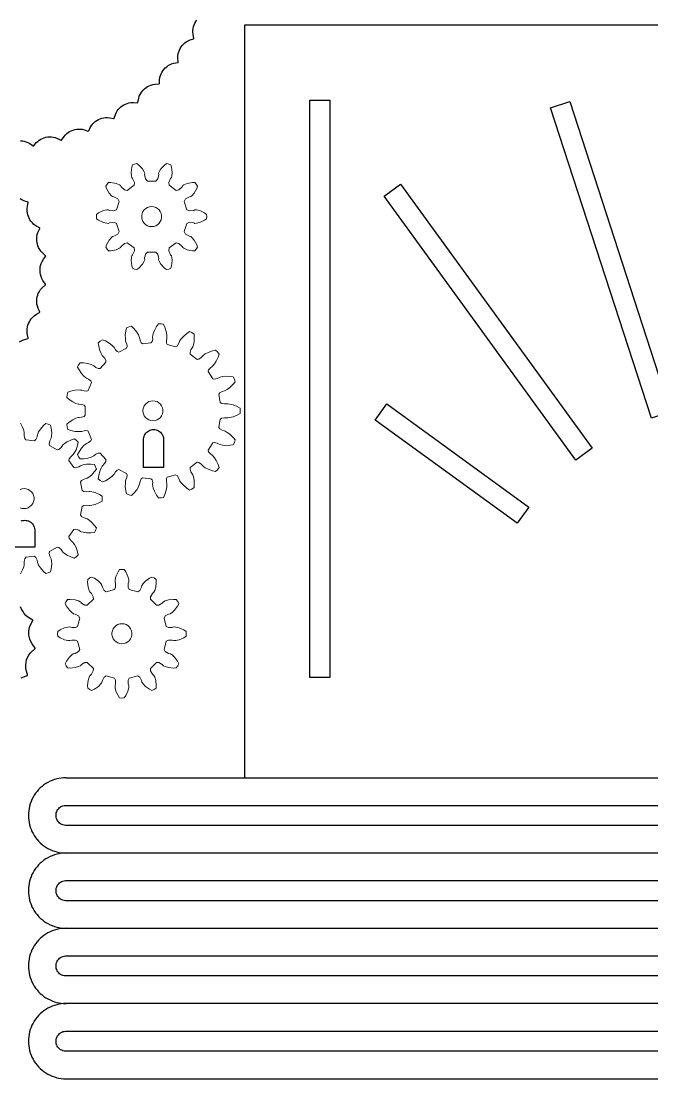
# Model space of a CAD drawing. Header units: centimetres. Extents: x 1 to 101, y 0 to 92.
# Drawn here: x 50.8 to 75.94, y 0.63 to 42.79 of the extents above; entities that cross this region are included whole.
import ezdxf

# ---------------------------------------------------------------- set-up
doc = ezdxf.new("R2010")
doc.units = ezdxf.units.CM
doc.layers.get('0').update_dxf_attribs({"lineweight": 25, "true_color": 0xffffff})
doc.layers.add('OpenJsCad', color=7, linetype='Continuous', lineweight=5, true_color=0xffffff)

# ---------------------------------------------------------------- blocks, each defined once
blk = doc.blocks.new('блок 1')
for p, q in [((0, 0), (-40, 0)), ((-40, 0), (-40, -30)), ((0, -30), (0, 0)), ((-37.4, -3), (-36.6, -3)), ((-37.4, -26), (-37.4, -3)), ((-36.6, -3), (-36.6, -26)), ((-27.79683, -3.2983), (-27.03598, -3.051)), ((-23.7796, -15.661972), (-27.79683, -3.2983)), ((-27.03598, -3.051), (-23.01875, -15.414764)), ((-20.399994, -3), (-19.600006, -3)), ((-20.399994, -15), (-20.399994, -3)), ((-19.600006, -3), (-19.600006, -15)), ((-16.98125, -15.414764), (-12.96402, -3.051)), ((-12.20317, -3.2983), (-16.2204, -15.661972)), ((-13.85797, -16.86569), (-3.8656, -3.1124)), ((-12.96402, -3.051), (-12.20317, -3.2983)), ((-3.8656, -3.1124), (-3.2184, -3.5826)), ((-3.2184, -3.5826), (-13.21077, -17.33592)), ((-34.4305, -6.81871), (-33.7832, -6.34848)), ((-33.7832, -6.34848), (-26.14203, -16.86569)), ((-26.78923, -17.33592), (-34.4305, -6.81871)), ((-11.33594, -19.21075), (-3.2458, -13.33292)), ((-3.2458, -13.33292), (-2.7755, -13.98012)), ((-2.7755, -13.98012), (-10.86571, -19.85796)), ((-34.7974, -15.743469), (-34.3272, -15.096252)), ((-34.3272, -15.096252), (-28.66406, -19.21075)), ((-19.600006, -15), (-20.399994, -15)), ((-23.01875, -15.414764), (-23.7796, -15.661972)), ((-16.2204, -15.661972), (-16.98125, -15.414764)), ((-29.13429, -19.85796), (-34.7974, -15.743469)), ((-26.14203, -16.86569), (-26.78923, -17.33592)), ((-13.21077, -17.33592), (-13.85797, -16.86569)), ((-28.66406, -19.21075), (-29.13429, -19.85796)), ((-10.86571, -19.85796), (-11.33594, -19.21075)), ((-9.662, -22.22038), (-3.0046, -20.05727)), ((-3.0046, -20.05727), (-2.7574, -20.81812)), ((-2.7574, -20.81812), (-9.4148, -22.98123)), ((-9.4148, -22.98123), (-9.662, -22.22038)), ((-20.79158, -25.7262), (-20.754959, -25.6918)), ((-20.754959, -25.6918), (-20.714325, -25.6623)), ((-20.714325, -25.6623), (-20.670303, -25.6381)), ((-20.670303, -25.6381), (-20.623596, -25.6196)), ((-20.623596, -25.6196), (-20.574951, -25.6071)), ((-20.574951, -25.6071), (-20.525116, -25.6008)), ((-20.525116, -25.6008), (-20.474869, -25.6008)), ((-20.474869, -25.6008), (-20.425034, -25.6071)), ((-20.425034, -25.6071), (-20.376389, -25.6196)), ((-20.376389, -25.6196), (-20.329681, -25.6381)), ((-20.329681, -25.6381), (-20.28566, -25.6623)), ((-20.28566, -25.6623), (-20.245026, -25.6918)), ((-20.245026, -25.6918), (-20.208405, -25.7262)), ((-9, -25.6), (-3, -25.6)), ((-9, -26.4), (-9, -25.6)), ((-3, -25.6), (-3, -26.4)), ((-36.6, -26), (-37.4, -26)), ((-20.899994, -26), (-20.896835, -25.9499)), ((-20.896835, -26.0501), (-20.899994, -26)), ((-20.896835, -25.9499), (-20.887421, -25.9005)), ((-20.887421, -26.0995), (-20.896835, -26.0501)), ((-20.887421, -25.9005), (-20.871902, -25.8527)), ((-20.871902, -26.1472), (-20.887421, -26.0995)), ((-20.871902, -25.8527), (-20.85051, -25.8073)), ((-20.85051, -25.8073), (-20.823593, -25.7649)), ((-20.823593, -25.7649), (-20.79158, -25.7262)), ((-20.208405, -25.7262), (-20.176392, -25.7649)), ((-20.176392, -25.7649), (-20.149475, -25.8073)), ((-20.149475, -25.8073), (-20.128082, -25.8527)), ((-20.128082, -25.8527), (-20.112564, -25.9005)), ((-20.112564, -26.0995), (-20.128082, -26.1472)), ((-20.112564, -25.9005), (-20.103149, -25.9499)), ((-20.103149, -26.0501), (-20.112564, -26.0995)), ((-20.103149, -25.9499), (-20.099991, -26)), ((-20.099991, -26), (-20.103149, -26.0501)), ((-20.85051, -26.1927), (-20.871902, -26.1472)), ((-20.823593, -26.2351), (-20.85051, -26.1927)), ((-20.79158, -26.2738), (-20.823593, -26.2351)), ((-20.754959, -26.3082), (-20.79158, -26.2738)), ((-20.714325, -26.3377), (-20.754959, -26.3082)), ((-20.670303, -26.3619), (-20.714325, -26.3377)), ((-20.623596, -26.3804), (-20.670303, -26.3619)), ((-20.574951, -26.3929), (-20.623596, -26.3804)), ((-20.525116, -26.3992), (-20.574951, -26.3929)), ((-20.474869, -26.3992), (-20.525116, -26.3992)), ((-20.425034, -26.3929), (-20.474869, -26.3992)), ((-20.376389, -26.3804), (-20.425034, -26.3929)), ((-20.329681, -26.3619), (-20.376389, -26.3804)), ((-20.28566, -26.3377), (-20.329681, -26.3619)), ((-20.245026, -26.3082), (-20.28566, -26.3377)), ((-20.208405, -26.2738), (-20.245026, -26.3082)), ((-20.176392, -26.2351), (-20.208405, -26.2738)), ((-20.149475, -26.1927), (-20.176392, -26.2351)), ((-20.128082, -26.1472), (-20.149475, -26.1927)), ((-3, -26.4), (-9, -26.4)), ((-40, -30), (0, -30))]:
    blk.add_line(p, q)

msp = doc.modelspace()

# ---------------------------------------------------------------- linework, layer by layer
for p, q in [((57.672, 42.57), (57.694, 42.64)), ((57.694, 42.64), (57.724, 42.708)), ((57.724, 42.708), (57.76, 42.774)), ((57.76, 42.774), (57.801, 42.835)), ((57.646, 42.348), (57.648, 42.432)), ((57.653, 42.274), (57.646, 42.348)), ((57.648, 42.432), (57.656, 42.5)), ((57.688, 42.104), (57.653, 42.274)), ((57.656, 42.5), (57.672, 42.57)), ((57.137, 41.695), (57.176, 41.759)), ((57.176, 41.759), (57.221, 41.819)), ((57.221, 41.819), (57.271, 41.873)), ((57.271, 41.873), (57.324, 41.921)), ((57.324, 41.921), (57.378, 41.961)), ((57.378, 41.961), (57.45, 42.004)), ((57.45, 42.004), (57.533, 42.041)), ((57.533, 42.041), (57.671, 42.083)), ((57.671, 42.083), (57.683, 42.092)), ((57.683, 42.092), (57.688, 42.104)), ((57.044, 41.337), (57.048, 41.412)), ((57.058, 41.159), (57.044, 41.337)), ((57.048, 41.412), (57.062, 41.496)), ((57.062, 41.496), (57.08, 41.562)), ((57.08, 41.562), (57.105, 41.629)), ((57.105, 41.629), (57.137, 41.695)), ((56.494, 40.87), (56.545, 40.925)), ((56.545, 40.925), (56.601, 40.973)), ((56.601, 40.973), (56.659, 41.015)), ((56.659, 41.015), (56.718, 41.05)), ((56.718, 41.05), (56.796, 41.085)), ((56.796, 41.085), (56.884, 41.112)), ((56.884, 41.112), (57.039, 41.139)), ((57.039, 41.139), (57.052, 41.147)), ((57.052, 41.147), (57.058, 41.159)), ((56.316, 40.453), (56.329, 40.542)), ((56.329, 40.542), (56.352, 40.623)), ((56.352, 40.623), (56.377, 40.686)), ((56.377, 40.686), (56.409, 40.749)), ((56.409, 40.749), (56.448, 40.811)), ((56.448, 40.811), (56.494, 40.87)), ((55.665, 40.044), (55.719, 40.096)), ((55.719, 40.096), (55.777, 40.142)), ((55.777, 40.142), (55.839, 40.183)), ((55.839, 40.183), (55.902, 40.216)), ((55.902, 40.216), (55.965, 40.241)), ((55.965, 40.241), (56.046, 40.265)), ((56.046, 40.265), (56.137, 40.279)), ((56.137, 40.279), (56.284, 40.285)), ((56.284, 40.285), (56.298, 40.29)), ((56.298, 40.29), (56.307, 40.3)), ((56.307, 40.3), (56.313, 40.339)), ((56.313, 40.339), (56.316, 40.453)), ((55.453, 39.55), (55.486, 39.722)), ((55.486, 39.722), (55.508, 39.793)), ((55.508, 39.793), (55.542, 39.87)), ((55.542, 39.87), (55.576, 39.929)), ((55.576, 39.929), (55.617, 39.988)), ((55.617, 39.988), (55.665, 40.044)), ((54.588, 39.139), (54.63, 39.211)), ((54.63, 39.211), (54.67, 39.265)), ((54.67, 39.265), (54.716, 39.319)), ((54.716, 39.319), (54.77, 39.369)), ((54.77, 39.369), (54.829, 39.414)), ((54.829, 39.414), (54.892, 39.454)), ((54.892, 39.454), (54.958, 39.487)), ((54.958, 39.487), (55.026, 39.513)), ((55.026, 39.513), (55.092, 39.532)), ((55.092, 39.532), (55.176, 39.547)), ((55.176, 39.547), (55.27, 39.551)), ((55.27, 39.551), (55.429, 39.537)), ((55.429, 39.537), (55.444, 39.541)), ((55.444, 39.541), (55.453, 39.55)), ((53.7, 38.743), (53.754, 38.789)), ((53.754, 38.789), (53.814, 38.831)), ((53.814, 38.831), (53.879, 38.868)), ((53.879, 38.868), (53.947, 38.898)), ((53.947, 38.898), (54.017, 38.922)), ((54.017, 38.922), (54.087, 38.938)), ((54.087, 38.938), (54.155, 38.947)), ((54.155, 38.947), (54.24, 38.95)), ((54.24, 38.95), (54.332, 38.941)), ((54.332, 38.941), (54.484, 38.907)), ((54.484, 38.907), (54.499, 38.909)), ((54.499, 38.909), (54.509, 38.918)), ((54.509, 38.918), (54.559, 39.073)), ((54.559, 39.073), (54.588, 39.139)), ((52.671, 38.35), (52.731, 38.388)), ((52.731, 38.388), (52.797, 38.422)), ((52.797, 38.422), (52.867, 38.449)), ((52.867, 38.449), (52.939, 38.469)), ((52.939, 38.469), (53.011, 38.482)), ((53.011, 38.482), (53.082, 38.489)), ((53.082, 38.489), (53.15, 38.488)), ((53.15, 38.488), (53.234, 38.479)), ((53.234, 38.479), (53.322, 38.457)), ((53.322, 38.457), (53.459, 38.406)), ((53.459, 38.406), (53.475, 38.406)), ((53.475, 38.406), (53.487, 38.412)), ((53.487, 38.412), (53.507, 38.446)), ((53.507, 38.446), (53.554, 38.551)), ((53.554, 38.551), (53.601, 38.628)), ((53.601, 38.628), (53.652, 38.694)), ((53.652, 38.694), (53.7, 38.743)), ((50.772, 38.019), (50.846, 38.014)), ((50.846, 38.014), (50.916, 38.002)), ((50.916, 38.002), (50.983, 37.984)), ((50.983, 37.984), (51.062, 37.954)), ((51.062, 37.954), (51.143, 37.911)), ((51.297, 37.823), (51.402, 37.948)), ((51.402, 37.948), (51.456, 37.998)), ((51.456, 37.998), (51.522, 38.048)), ((51.522, 38.048), (51.579, 38.083)), ((51.579, 38.083), (51.643, 38.114)), ((51.643, 38.114), (51.712, 38.14)), ((51.712, 38.14), (51.784, 38.159)), ((51.784, 38.159), (51.858, 38.172)), ((51.858, 38.172), (51.932, 38.177)), ((51.932, 38.177), (52.004, 38.175)), ((52.004, 38.175), (52.072, 38.167)), ((52.072, 38.167), (52.155, 38.148)), ((52.155, 38.148), (52.243, 38.116)), ((52.243, 38.116), (52.384, 38.042)), ((52.384, 38.042), (52.399, 38.04)), ((52.399, 38.04), (52.411, 38.046)), ((52.411, 38.046), (52.507, 38.193)), ((52.507, 38.193), (52.556, 38.25)), ((52.556, 38.25), (52.617, 38.308)), ((52.617, 38.308), (52.671, 38.35)), ((51.143, 37.911), (51.27, 37.822)), ((51.27, 37.822), (51.284, 37.819)), ((51.284, 37.819), (51.297, 37.823)), ((50.828, 35.668), (50.757, 35.711)), ((50.91, 35.631), (50.828, 35.668)), ((51.071, 35.581), (50.91, 35.631)), ((51.036, 35.31), (51.048, 35.415)), ((51.048, 35.415), (51.082, 35.558)), ((51.079, 35.571), (51.071, 35.581)), ((51.082, 35.558), (51.079, 35.571)), ((51.037, 35.228), (51.036, 35.31)), ((51.048, 35.14), (51.037, 35.228)), ((51.064, 35.072), (51.048, 35.14)), ((51.086, 35.004), (51.064, 35.072)), ((51.115, 34.938), (51.086, 35.004)), ((51.149, 34.875), (51.115, 34.938)), ((51.188, 34.817), (51.149, 34.875)), ((51.245, 34.748), (51.188, 34.817)), ((51.305, 34.691), (51.245, 34.748)), ((51.379, 34.635), (51.305, 34.691)), ((51.535, 34.546), (51.379, 34.635)), ((51.419, 34.11), (51.425, 34.199)), ((51.425, 34.199), (51.44, 34.281)), ((51.44, 34.281), (51.468, 34.368)), ((51.468, 34.368), (51.539, 34.52)), ((51.54, 34.534), (51.535, 34.546)), ((51.539, 34.52), (51.54, 34.534)), ((51.421, 34.04), (51.419, 34.11)), ((51.43, 33.969), (51.421, 34.04)), ((51.445, 33.899), (51.43, 33.969)), ((51.467, 33.831), (51.445, 33.899)), ((51.493, 33.767), (51.467, 33.831)), ((51.536, 33.688), (51.493, 33.767)), ((51.583, 33.621), (51.536, 33.688)), ((51.643, 33.553), (51.583, 33.621)), ((51.771, 33.441), (51.643, 33.553)), ((51.683, 33.3), (51.772, 33.415)), ((51.775, 33.429), (51.771, 33.441)), ((51.772, 33.415), (51.775, 33.429)), ((51.549, 32.838), (51.55, 32.91)), ((51.55, 32.91), (51.558, 32.981)), ((51.558, 32.981), (51.571, 33.049)), ((51.571, 33.049), (51.597, 33.134)), ((51.597, 33.134), (51.629, 33.209)), ((51.629, 33.209), (51.683, 33.3)), ((51.555, 32.767), (51.549, 32.838)), ((51.567, 32.697), (51.555, 32.767)), ((51.591, 32.611), (51.567, 32.697)), ((51.622, 32.534), (51.591, 32.611)), ((51.667, 32.453), (51.622, 32.534)), ((51.523, 32.017), (51.569, 32.088)), ((51.569, 32.088), (51.629, 32.16)), ((51.629, 32.16), (51.767, 32.282)), ((51.774, 32.307), (51.667, 32.453)), ((51.767, 32.282), (51.774, 32.294)), ((51.774, 32.294), (51.774, 32.307)), ((51.42, 31.66), (51.426, 31.731)), ((51.42, 31.591), (51.42, 31.66)), ((51.426, 31.731), (51.439, 31.801)), ((51.439, 31.801), (51.458, 31.87)), ((51.458, 31.87), (51.482, 31.936)), ((51.482, 31.936), (51.523, 32.017)), ((51.429, 31.504), (51.42, 31.591)), ((51.446, 31.425), (51.429, 31.504)), ((51.475, 31.342), (51.446, 31.425)), ((51.532, 31.225), (51.475, 31.342)), ((51.54, 31.197), (51.532, 31.225)), ((51.537, 31.185), (51.54, 31.197)), ((51.093, 30.742), (51.124, 30.807)), ((51.124, 30.807), (51.159, 30.869)), ((51.159, 30.869), (51.199, 30.926)), ((51.199, 30.926), (51.257, 30.993)), ((51.257, 30.993), (51.318, 31.048)), ((51.318, 31.048), (51.404, 31.108)), ((51.404, 31.108), (51.527, 31.174)), ((51.527, 31.174), (51.537, 31.185)), ((51.035, 30.435), (51.038, 30.518)), ((51.043, 30.342), (51.035, 30.435)), ((51.038, 30.518), (51.052, 30.607)), ((51.052, 30.607), (51.069, 30.675)), ((51.069, 30.675), (51.093, 30.742)), ((50.736, 30.003), (50.807, 30.048)), ((50.807, 30.048), (50.891, 30.089)), ((50.891, 30.089), (51.066, 30.144)), ((51.082, 30.165), (51.043, 30.342)), ((51.066, 30.144), (51.077, 30.152)), ((51.077, 30.152), (51.082, 30.165)), ((55.677, 25.001), (55.678, 26.14)), ((55.678, 26.14), (55.684, 26.19)), ((55.684, 26.19), (55.697, 26.239)), ((55.697, 26.239), (55.715, 26.285)), ((55.715, 26.285), (55.739, 26.329)), ((55.739, 26.329), (55.769, 26.37)), ((55.769, 26.37), (55.803, 26.407)), ((55.803, 26.407), (55.842, 26.439)), ((55.842, 26.439), (55.884, 26.465)), ((55.884, 26.465), (55.93, 26.487)), ((55.93, 26.487), (55.977, 26.502)), ((55.977, 26.502), (56.027, 26.512)), ((56.027, 26.512), (56.077, 26.515)), ((56.077, 26.515), (56.127, 26.512)), ((56.127, 26.512), (56.176, 26.502)), ((56.176, 26.502), (56.224, 26.487)), ((56.224, 26.487), (56.27, 26.465)), ((56.27, 26.465), (56.312, 26.439)), ((56.312, 26.439), (56.351, 26.407)), ((56.351, 26.407), (56.385, 26.37)), ((56.385, 26.37), (56.415, 26.329)), ((56.415, 26.329), (56.439, 26.285)), ((56.439, 26.285), (56.457, 26.239)), ((56.457, 26.239), (56.47, 26.19)), ((56.47, 26.19), (56.476, 26.14)), ((56.476, 26.14), (56.477, 25.001)), ((56.477, 25.001), (55.677, 25.001)), ((50.794, 22.868), (50.842, 22.884)), ((50.842, 22.884), (50.892, 22.893)), ((50.892, 22.893), (50.942, 22.896)), ((50.942, 22.896), (50.992, 22.893)), ((50.992, 22.893), (51.041, 22.884)), ((51.041, 22.884), (51.089, 22.868)), ((51.089, 22.868), (51.134, 22.847)), ((51.134, 22.847), (51.177, 22.82)), ((51.177, 22.82), (51.215, 22.788)), ((51.215, 22.788), (51.25, 22.751)), ((51.25, 22.751), (51.279, 22.711)), ((51.279, 22.711), (51.304, 22.667)), ((51.304, 22.667), (51.322, 22.62)), ((51.322, 22.62), (51.335, 22.571)), ((51.335, 22.571), (51.341, 22.521)), ((51.341, 22.521), (51.342, 21.83)), ((51.342, 21.83), (50.542, 21.83)), ((50.816, 19.349), (50.777, 19.45)), ((50.858, 19.268), (50.816, 19.349)), ((50.92, 19.18), (50.858, 19.268)), ((50.988, 19.105), (50.92, 19.18)), ((51.069, 19.036), (50.988, 19.105)), ((51.257, 18.92), (51.069, 19.036)), ((51.105, 18.457), (51.117, 18.562)), ((51.117, 18.562), (51.145, 18.671)), ((51.145, 18.671), (51.259, 18.903)), ((51.259, 18.903), (51.257, 18.92)), ((51.107, 18.348), (51.105, 18.457)), ((51.119, 18.258), (51.107, 18.348)), ((51.146, 18.155), (51.119, 18.258)), ((51.184, 18.062), (51.146, 18.155)), ((51.169, 17.615), (51.358, 17.789)), ((51.235, 17.971), (51.184, 18.062)), ((51.362, 17.805), (51.235, 17.971)), ((51.358, 17.789), (51.362, 17.805)), ((50.992, 17.222), (51.016, 17.329)), ((51.016, 17.329), (51.054, 17.431)), ((51.054, 17.431), (51.103, 17.523)), ((51.103, 17.523), (51.169, 17.615)), ((50.982, 17.116), (50.992, 17.222)), ((50.985, 17.017), (50.982, 17.116)), ((51.002, 16.916), (50.985, 17.017)), ((51.056, 16.749), (51.002, 16.916)), ((50.797, 16.613), (50.931, 16.674)), ((50.931, 16.674), (51.045, 16.713)), ((51.045, 16.713), (51.056, 16.726)), ((51.056, 16.726), (51.056, 16.749)), ((51.56, 12.228), (51.493, 12.161)), ((51.631, 12.29), (51.56, 12.228)), ((51.705, 12.348), (51.631, 12.29)), ((51.783, 12.401), (51.705, 12.348)), ((51.864, 12.449), (51.783, 12.401)), ((51.948, 12.492), (51.864, 12.449)), ((52.034, 12.529), (51.948, 12.492)), ((52.123, 12.561), (52.034, 12.529)), ((52.214, 12.587), (52.123, 12.561)), ((52.306, 12.608), (52.214, 12.587)), ((52.399, 12.623), (52.306, 12.608)), ((52.492, 12.631), (52.399, 12.623)), ((52.587, 12.634), (52.492, 12.631)), ((52.587, 12.634), (59.704, 12.634)), ((51.272, 11.857), (51.229, 11.773)), ((51.32, 11.938), (51.272, 11.857)), ((51.373, 12.016), (51.32, 11.938)), ((51.431, 12.09), (51.373, 12.016)), ((51.493, 12.161), (51.431, 12.09)), ((51.113, 11.415), (51.098, 11.322)), ((51.134, 11.507), (51.113, 11.415)), ((51.16, 11.598), (51.134, 11.507)), ((51.192, 11.687), (51.16, 11.598)), ((51.229, 11.773), (51.192, 11.687)), ((52.263, 11.369), (52.295, 11.408)), ((52.295, 11.408), (52.332, 11.443)), ((52.332, 11.443), (52.372, 11.472)), ((52.372, 11.472), (52.416, 11.496)), ((52.416, 11.496), (52.463, 11.515)), ((52.463, 11.515), (52.512, 11.527)), ((52.512, 11.527), (52.562, 11.534)), ((52.562, 11.534), (88.231, 11.534)), ((51.09, 11.229), (51.087, 11.134)), ((51.087, 11.134), (51.09, 11.04)), ((51.098, 11.322), (51.09, 11.229)), ((51.09, 11.04), (51.098, 10.946)), ((52.187, 11.134), (52.19, 11.184)), ((52.19, 11.084), (52.187, 11.134)), ((52.19, 11.184), (52.199, 11.234)), ((52.199, 11.035), (52.19, 11.084)), ((52.199, 11.234), (52.215, 11.282)), ((52.215, 10.987), (52.199, 11.035)), ((52.215, 11.282), (52.236, 11.327)), ((52.236, 10.942), (52.215, 10.987)), ((52.236, 11.327), (52.263, 11.369)), ((51.098, 10.946), (51.113, 10.853)), ((51.113, 10.853), (51.134, 10.761)), ((51.134, 10.761), (51.16, 10.671)), ((51.16, 10.671), (51.192, 10.582)), ((51.192, 10.582), (51.229, 10.496)), ((52.263, 10.899), (52.236, 10.942)), ((52.295, 10.861), (52.263, 10.899)), ((52.332, 10.826), (52.295, 10.861)), ((52.372, 10.797), (52.332, 10.826)), ((52.416, 10.772), (52.372, 10.797)), ((52.463, 10.754), (52.416, 10.772)), ((52.512, 10.741), (52.463, 10.754)), ((52.562, 10.735), (52.512, 10.741)), ((88.231, 10.735), (52.562, 10.735)), ((51.229, 10.496), (51.272, 10.412)), ((51.272, 10.412), (51.32, 10.331)), ((51.32, 10.331), (51.373, 10.253)), ((51.373, 10.253), (51.431, 10.178)), ((51.431, 10.178), (51.493, 10.108)), ((51.493, 10.108), (51.56, 10.041)), ((51.56, 10.041), (51.631, 9.979)), ((51.631, 9.979), (51.705, 9.921)), ((51.705, 9.921), (51.783, 9.868)), ((51.783, 9.868), (51.864, 9.82)), ((51.864, 9.82), (51.948, 9.777)), ((51.948, 9.777), (52.034, 9.74)), ((52.034, 9.74), (52.123, 9.708)), ((52.123, 9.708), (52.214, 9.681)), ((51.631, 9.29), (51.56, 9.228)), ((51.705, 9.348), (51.631, 9.29)), ((51.783, 9.401), (51.705, 9.348)), ((51.864, 9.449), (51.783, 9.401)), ((51.948, 9.492), (51.864, 9.449)), ((52.034, 9.529), (51.948, 9.492)), ((52.123, 9.561), (52.034, 9.529)), ((52.214, 9.587), (52.123, 9.561)), ((52.214, 9.681), (52.306, 9.661)), ((52.306, 9.608), (52.214, 9.587)), ((52.306, 9.661), (52.399, 9.646)), ((52.399, 9.623), (52.306, 9.608)), ((52.399, 9.646), (52.492, 9.637)), ((52.492, 9.631), (52.399, 9.623)), ((52.492, 9.637), (52.587, 9.634)), ((52.587, 9.634), (52.492, 9.631)), ((99.587, 9.634), (52.587, 9.634)), ((51.272, 8.857), (51.229, 8.773)), ((51.32, 8.938), (51.272, 8.857)), ((51.373, 9.016), (51.32, 8.938)), ((51.431, 9.09), (51.373, 9.016)), ((51.493, 9.161), (51.431, 9.09)), ((51.56, 9.228), (51.493, 9.161)), ((51.134, 8.507), (51.113, 8.415)), ((51.16, 8.598), (51.134, 8.507)), ((51.192, 8.687), (51.16, 8.598)), ((51.229, 8.773), (51.192, 8.687)), ((52.295, 8.408), (52.332, 8.443)), ((52.332, 8.443), (52.372, 8.472)), ((52.372, 8.472), (52.416, 8.496)), ((52.416, 8.496), (52.463, 8.515)), ((52.463, 8.515), (52.512, 8.527)), ((52.512, 8.527), (52.562, 8.534)), ((52.562, 8.534), (98.228, 8.534)), ((51.09, 8.229), (51.087, 8.134)), ((51.087, 8.134), (51.09, 8.04)), ((51.098, 8.322), (51.09, 8.229)), ((51.09, 8.04), (51.098, 7.946)), ((51.113, 8.415), (51.098, 8.322)), ((52.187, 8.134), (52.19, 8.184)), ((52.19, 8.084), (52.187, 8.134)), ((52.19, 8.184), (52.199, 8.234)), ((52.199, 8.035), (52.19, 8.084)), ((52.199, 8.234), (52.215, 8.282)), ((52.215, 7.987), (52.199, 8.035)), ((52.215, 8.282), (52.236, 8.327)), ((52.236, 8.327), (52.263, 8.369)), ((52.263, 8.369), (52.295, 8.408)), ((51.098, 7.946), (51.113, 7.853)), ((51.113, 7.853), (51.134, 7.761)), ((51.134, 7.761), (51.16, 7.671)), ((51.16, 7.671), (51.192, 7.582)), ((52.236, 7.942), (52.215, 7.987)), ((52.263, 7.899), (52.236, 7.942)), ((52.295, 7.861), (52.263, 7.899)), ((52.332, 7.826), (52.295, 7.861)), ((52.372, 7.797), (52.332, 7.826)), ((52.416, 7.772), (52.372, 7.797)), ((52.463, 7.754), (52.416, 7.772)), ((52.512, 7.741), (52.463, 7.754)), ((52.562, 7.735), (52.512, 7.741)), ((98.228, 7.735), (52.562, 7.735)), ((51.192, 7.582), (51.229, 7.496)), ((51.229, 7.496), (51.272, 7.412)), ((51.272, 7.412), (51.32, 7.331)), ((51.32, 7.331), (51.373, 7.253)), ((51.373, 7.253), (51.431, 7.178)), ((51.431, 7.178), (51.493, 7.108)), ((51.493, 7.108), (51.56, 7.041)), ((51.56, 7.041), (51.631, 6.979)), ((51.631, 6.979), (51.705, 6.921)), ((51.705, 6.921), (51.783, 6.868)), ((51.783, 6.868), (51.864, 6.82)), ((51.864, 6.82), (51.948, 6.777)), ((51.948, 6.777), (52.034, 6.74)), ((51.705, 6.348), (51.631, 6.29)), ((51.783, 6.401), (51.705, 6.348)), ((51.864, 6.449), (51.783, 6.401)), ((51.948, 6.492), (51.864, 6.449)), ((52.034, 6.529), (51.948, 6.492)), ((52.034, 6.74), (52.123, 6.708)), ((52.123, 6.561), (52.034, 6.529)), ((52.123, 6.708), (52.214, 6.681)), ((52.214, 6.587), (52.123, 6.561)), ((52.214, 6.681), (52.306, 6.661)), ((52.306, 6.608), (52.214, 6.587)), ((52.306, 6.661), (52.399, 6.646)), ((52.399, 6.623), (52.306, 6.608)), ((52.399, 6.646), (52.492, 6.637)), ((52.492, 6.631), (52.399, 6.623)), ((52.492, 6.637), (52.587, 6.634)), ((52.587, 6.634), (52.492, 6.631)), ((52.587, 6.634), (99.587, 6.634)), ((51.32, 5.938), (51.272, 5.857)), ((51.373, 6.016), (51.32, 5.938)), ((51.431, 6.09), (51.373, 6.016)), ((51.493, 6.161), (51.431, 6.09)), ((51.56, 6.228), (51.493, 6.161)), ((51.631, 6.29), (51.56, 6.228)), ((51.134, 5.507), (51.113, 5.415)), ((51.16, 5.598), (51.134, 5.507)), ((51.192, 5.687), (51.16, 5.598)), ((51.229, 5.773), (51.192, 5.687)), ((51.272, 5.857), (51.229, 5.773)), ((52.372, 5.472), (52.416, 5.496)), ((52.416, 5.496), (52.463, 5.515)), ((52.463, 5.515), (52.512, 5.527)), ((52.512, 5.527), (52.562, 5.534)), ((52.562, 5.534), (98.232, 5.534)), ((51.09, 5.229), (51.087, 5.134)), ((51.087, 5.134), (51.09, 5.04)), ((51.098, 5.322), (51.09, 5.229)), ((51.113, 5.415), (51.098, 5.322)), ((52.187, 5.134), (52.19, 5.184)), ((52.19, 5.084), (52.187, 5.134)), ((52.19, 5.184), (52.199, 5.234)), ((52.199, 5.035), (52.19, 5.084)), ((52.199, 5.234), (52.215, 5.282)), ((52.215, 5.282), (52.236, 5.327)), ((52.236, 5.327), (52.263, 5.369)), ((52.263, 5.369), (52.295, 5.408)), ((52.295, 5.408), (52.332, 5.443)), ((52.332, 5.443), (52.372, 5.472)), ((51.09, 5.04), (51.098, 4.946)), ((51.098, 4.946), (51.113, 4.853)), ((51.113, 4.853), (51.134, 4.761)), ((51.134, 4.761), (51.16, 4.671)), ((51.16, 4.671), (51.192, 4.582)), ((52.215, 4.987), (52.199, 5.035)), ((52.236, 4.942), (52.215, 4.987)), ((52.263, 4.899), (52.236, 4.942)), ((52.295, 4.861), (52.263, 4.899)), ((52.332, 4.826), (52.295, 4.861)), ((52.372, 4.797), (52.332, 4.826)), ((52.416, 4.772), (52.372, 4.797)), ((52.463, 4.754), (52.416, 4.772)), ((52.512, 4.741), (52.463, 4.754)), ((52.562, 4.735), (52.512, 4.741)), ((98.232, 4.735), (52.562, 4.735)), ((51.192, 4.582), (51.229, 4.496)), ((51.229, 4.496), (51.272, 4.412)), ((51.272, 4.412), (51.32, 4.331)), ((51.32, 4.331), (51.373, 4.253)), ((51.373, 4.253), (51.431, 4.178)), ((51.431, 4.178), (51.493, 4.108)), ((51.493, 4.108), (51.56, 4.041)), ((51.56, 4.041), (51.631, 3.979)), ((51.631, 3.979), (51.705, 3.921)), ((51.705, 3.921), (51.783, 3.868)), ((51.783, 3.868), (51.864, 3.82)), ((51.864, 3.82), (51.948, 3.777)), ((51.783, 3.401), (51.705, 3.348)), ((51.864, 3.449), (51.783, 3.401)), ((51.948, 3.492), (51.864, 3.449)), ((51.948, 3.777), (52.034, 3.74)), ((52.034, 3.529), (51.948, 3.492)), ((52.034, 3.74), (52.123, 3.708)), ((52.123, 3.561), (52.034, 3.529)), ((52.123, 3.708), (52.214, 3.681)), ((52.214, 3.587), (52.123, 3.561)), ((52.214, 3.681), (52.306, 3.661)), ((52.306, 3.608), (52.214, 3.587)), ((52.306, 3.661), (52.399, 3.646)), ((52.399, 3.623), (52.306, 3.608)), ((52.399, 3.646), (52.492, 3.637)), ((52.492, 3.631), (52.399, 3.623)), ((52.492, 3.637), (52.587, 3.634)), ((52.587, 3.634), (52.492, 3.631)), ((99.587, 3.634), (52.587, 3.634)), ((51.373, 3.016), (51.32, 2.938)), ((51.431, 3.09), (51.373, 3.016)), ((51.493, 3.161), (51.431, 3.09)), ((51.56, 3.228), (51.493, 3.161)), ((51.631, 3.29), (51.56, 3.228)), ((51.705, 3.348), (51.631, 3.29)), ((51.16, 2.598), (51.134, 2.507)), ((51.192, 2.687), (51.16, 2.598)), ((51.229, 2.773), (51.192, 2.687)), ((51.272, 2.857), (51.229, 2.773)), ((51.32, 2.938), (51.272, 2.857)), ((52.512, 2.527), (52.562, 2.534)), ((52.562, 2.534), (98.23, 2.534)), ((51.09, 2.229), (51.087, 2.134)), ((51.087, 2.134), (51.09, 2.04)), ((51.098, 2.322), (51.09, 2.229)), ((51.113, 2.415), (51.098, 2.322)), ((51.134, 2.507), (51.113, 2.415)), ((52.187, 2.134), (52.19, 2.184)), ((52.19, 2.084), (52.187, 2.134)), ((52.19, 2.184), (52.199, 2.234)), ((52.199, 2.234), (52.215, 2.282)), ((52.215, 2.282), (52.236, 2.327)), ((52.236, 2.327), (52.263, 2.369)), ((52.263, 2.369), (52.295, 2.408)), ((52.295, 2.408), (52.332, 2.443)), ((52.332, 2.443), (52.372, 2.472)), ((52.372, 2.472), (52.416, 2.496)), ((52.416, 2.496), (52.463, 2.515)), ((52.463, 2.515), (52.512, 2.527)), ((51.09, 2.04), (51.098, 1.946)), ((51.098, 1.946), (51.113, 1.853)), ((51.113, 1.853), (51.134, 1.761)), ((51.134, 1.761), (51.16, 1.671)), ((52.199, 2.035), (52.19, 2.084)), ((52.215, 1.987), (52.199, 2.035)), ((52.236, 1.942), (52.215, 1.987)), ((52.263, 1.899), (52.236, 1.942)), ((52.295, 1.861), (52.263, 1.899)), ((52.332, 1.826), (52.295, 1.861)), ((52.372, 1.797), (52.332, 1.826)), ((52.416, 1.772), (52.372, 1.797)), ((52.463, 1.754), (52.416, 1.772)), ((52.512, 1.741), (52.463, 1.754)), ((52.562, 1.735), (52.512, 1.741)), ((98.23, 1.735), (52.562, 1.735)), ((51.16, 1.671), (51.192, 1.582)), ((51.192, 1.582), (51.229, 1.496)), ((51.229, 1.496), (51.272, 1.412)), ((51.272, 1.412), (51.32, 1.331)), ((51.32, 1.331), (51.373, 1.253)), ((51.373, 1.253), (51.431, 1.178)), ((51.431, 1.178), (51.493, 1.108)), ((51.493, 1.108), (51.56, 1.041)), ((51.56, 1.041), (51.631, 0.979)), ((51.631, 0.979), (51.705, 0.921)), ((51.705, 0.921), (51.783, 0.868)), ((51.783, 0.868), (51.864, 0.82)), ((51.864, 0.82), (51.948, 0.777)), ((51.948, 0.777), (52.034, 0.74)), ((52.034, 0.74), (52.123, 0.708)), ((52.123, 0.708), (52.214, 0.681)), ((52.214, 0.681), (52.306, 0.661)), ((52.306, 0.661), (52.399, 0.646)), ((52.399, 0.646), (52.492, 0.637)), ((52.492, 0.637), (52.587, 0.634)), ((52.587, 0.634), (99.587, 0.634))]:
    msp.add_line(p, q)
at = {"layer": 'OpenJsCad'}
for points in [[(57.723, 33.641), (57.78, 33.707), (57.825, 33.781), (57.796, 33.877), (57.691, 34.065), (57.6, 34.169), (57.556, 34.202), (57.507, 34.213), (57.351, 34.299), (57.294, 34.399), (57.401, 34.726), (57.505, 34.773), (57.682, 34.751), (57.728, 34.731), (57.783, 34.732), (57.918, 34.763), (58.113, 34.853), (58.193, 34.913), (58.2, 35), (58.193, 35.087), (58.113, 35.147), (57.918, 35.237), (57.783, 35.268), (57.728, 35.269), (57.682, 35.249), (57.505, 35.227), (57.401, 35.274), (57.294, 35.601), (57.351, 35.701), (57.507, 35.787), (57.556, 35.798), (57.6, 35.831), (57.691, 35.935), (57.796, 36.123), (57.825, 36.219), (57.78, 36.293), (57.723, 36.359), (57.623, 36.361), (57.412, 36.319), (57.285, 36.265), (57.24, 36.233), (57.214, 36.19), (57.084, 36.068), (56.972, 36.045), (56.693, 36.247), (56.681, 36.361), (56.757, 36.522), (56.79, 36.56), (56.806, 36.613), (56.818, 36.751), (56.793, 36.964), (56.76, 37.059), (56.68, 37.092), (56.595, 37.113), (56.513, 37.055), (56.367, 36.897), (56.296, 36.778), (56.278, 36.727), (56.283, 36.677), (56.249, 36.501), (56.172, 36.417), (55.828, 36.417), (55.751, 36.501), (55.717, 36.677), (55.722, 36.727), (55.704, 36.778), (55.633, 36.897), (55.487, 37.055), (55.405, 37.113), (55.32, 37.092), (55.24, 37.059), (55.207, 36.964), (55.182, 36.751), (55.194, 36.613), (55.21, 36.56), (55.243, 36.522), (55.319, 36.361), (55.307, 36.247), (55.028, 36.045), (54.916, 36.068), (54.786, 36.19), (54.76, 36.233), (54.715, 36.265), (54.588, 36.319), (54.377, 36.361), (54.277, 36.359), (54.22, 36.293), (54.175, 36.219), (54.204, 36.123), (54.309, 35.935), (54.4, 35.831), (54.444, 35.798), (54.493, 35.787), (54.649, 35.701), (54.706, 35.601), (54.599, 35.274), (54.495, 35.227), (54.318, 35.249), (54.272, 35.269), (54.217, 35.268), (54.082, 35.237), (53.887, 35.147), (53.807, 35.087), (53.8, 35), (53.807, 34.913), (53.887, 34.853), (54.082, 34.763), (54.217, 34.732), (54.272, 34.731), (54.318, 34.751), (54.495, 34.773), (54.599, 34.726), (54.706, 34.399), (54.649, 34.299), (54.493, 34.213), (54.444, 34.202), (54.4, 34.169), (54.309, 34.065), (54.204, 33.877), (54.175, 33.781), (54.22, 33.707), (54.277, 33.641), (54.377, 33.639), (54.588, 33.681), (54.715, 33.735), (54.76, 33.767), (54.786, 33.81), (54.916, 33.932), (55.028, 33.955), (55.307, 33.753), (55.319, 33.639), (55.243, 33.478), (55.21, 33.44), (55.194, 33.387), (55.182, 33.249), (55.207, 33.036), (55.24, 32.941), (55.32, 32.908), (55.405, 32.887), (55.487, 32.945), (55.633, 33.103), (55.704, 33.222), (55.722, 33.273), (55.717, 33.323), (55.751, 33.499), (55.828, 33.583), (56.172, 33.583), (56.249, 33.499), (56.283, 33.323), (56.278, 33.273), (56.296, 33.222), (56.367, 33.103), (56.513, 32.945), (56.595, 32.887), (56.68, 32.908), (56.76, 32.941), (56.793, 33.036), (56.818, 33.249), (56.806, 33.387), (56.79, 33.44), (56.757, 33.478), (56.681, 33.639), (56.693, 33.753), (56.972, 33.955), (57.084, 33.932), (57.214, 33.81), (57.24, 33.767), (57.285, 33.735), (57.412, 33.681), (57.623, 33.639), (57.723, 33.641)], [(56.083, 34.609), (56, 34.6), (55.917, 34.609), (55.837, 34.635), (55.765, 34.676), (55.703, 34.732), (55.654, 34.8), (55.62, 34.876), (55.602, 34.958), (55.602, 35.042), (55.62, 35.124), (55.654, 35.2), (55.703, 35.268), (55.765, 35.324), (55.837, 35.365), (55.917, 35.391), (56, 35.4), (56.083, 35.391), (56.163, 35.365), (56.235, 35.324), (56.297, 35.268), (56.346, 35.2), (56.38, 35.124), (56.398, 35.042), (56.398, 34.958), (56.38, 34.876), (56.346, 34.8), (56.297, 34.732), (56.235, 34.676), (56.163, 34.635), (56.083, 34.609)], [(59.253, 25.905), (59.3, 26), (59.329, 26.102), (59.249, 26.2), (59.12, 26.322), (59.014, 26.401), (58.937, 26.444), (58.898, 26.461), (58.805, 26.486), (58.712, 26.537), (58.674, 26.593), (58.737, 26.931), (58.793, 26.969), (58.898, 26.984), (58.994, 26.974), (59.036, 26.975), (59.123, 26.987), (59.251, 27.022), (59.415, 27.09), (59.525, 27.152), (59.535, 27.258), (59.525, 27.364), (59.415, 27.426), (59.251, 27.494), (59.123, 27.529), (59.036, 27.541), (58.994, 27.542), (58.898, 27.533), (58.793, 27.547), (58.737, 27.585), (58.674, 27.923), (58.712, 27.979), (58.805, 28.03), (58.898, 28.056), (58.937, 28.072), (59.014, 28.115), (59.12, 28.194), (59.249, 28.316), (59.329, 28.414), (59.3, 28.516), (59.253, 28.611), (59.127, 28.63), (58.95, 28.634), (58.818, 28.62), (58.733, 28.601), (58.692, 28.586), (58.606, 28.542), (58.504, 28.518), (58.438, 28.533), (58.257, 28.826), (58.272, 28.892), (58.34, 28.972), (58.417, 29.03), (58.448, 29.059), (58.504, 29.127), (58.575, 29.239), (58.65, 29.4), (58.69, 29.52), (58.626, 29.605), (58.548, 29.676), (58.424, 29.648), (58.257, 29.588), (58.139, 29.527), (58.067, 29.478), (58.034, 29.45), (57.97, 29.378), (57.883, 29.318), (57.816, 29.309), (57.542, 29.516), (57.532, 29.584), (57.566, 29.683), (57.618, 29.765), (57.636, 29.804), (57.663, 29.887), (57.689, 30.017), (57.701, 30.194), (57.695, 30.32), (57.604, 30.376), (57.506, 30.415), (57.4, 30.344), (57.267, 30.227), (57.179, 30.128), (57.129, 30.056), (57.109, 30.018), (57.075, 29.928), (57.015, 29.841), (56.956, 29.808), (56.625, 29.902), (56.592, 29.961), (56.588, 30.066), (56.606, 30.161), (56.609, 30.204), (56.605, 30.291), (56.582, 30.422), (56.529, 30.591), (56.478, 30.707), (56.373, 30.727), (56.267, 30.727), (56.195, 30.622), (56.112, 30.465), (56.066, 30.341), (56.045, 30.256), (56.04, 30.214), (56.041, 30.117), (56.017, 30.015), (55.974, 29.962), (55.631, 29.931), (55.579, 29.974), (55.537, 30.07), (55.52, 30.165), (55.508, 30.206), (55.472, 30.286), (55.403, 30.4), (55.293, 30.539), (55.203, 30.628), (55.099, 30.608), (55, 30.57), (54.97, 30.447), (54.95, 30.271), (54.951, 30.138), (54.962, 30.051), (54.973, 30.01), (55.009, 29.92), (55.024, 29.816), (55.002, 29.752), (54.694, 29.598), (54.63, 29.62), (54.556, 29.694), (54.506, 29.777), (54.479, 29.811), (54.417, 29.872), (54.312, 29.953), (54.159, 30.043), (54.043, 30.094), (53.953, 30.038), (53.874, 29.966), (53.891, 29.841), (53.936, 29.669), (53.985, 29.546), (54.027, 29.469), (54.052, 29.434), (54.118, 29.364), (54.169, 29.272), (54.172, 29.204), (53.941, 28.95), (53.873, 28.947), (53.777, 28.99), (53.7, 29.048), (53.663, 29.07), (53.583, 29.105), (53.456, 29.143), (53.281, 29.171), (53.154, 29.177), (53.09, 29.092), (53.043, 28.997), (53.104, 28.886), (53.208, 28.742), (53.298, 28.645), (53.365, 28.588), (53.401, 28.565), (53.488, 28.523), (53.569, 28.456), (53.596, 28.394), (53.472, 28.073), (53.41, 28.046), (53.305, 28.051), (53.212, 28.078), (53.17, 28.085), (53.082, 28.089), (52.95, 28.078), (52.777, 28.041), (52.657, 28), (52.628, 27.898), (52.618, 27.792), (52.715, 27.711), (52.864, 27.614), (52.983, 27.556), (53.066, 27.528), (53.108, 27.519), (53.204, 27.511), (53.304, 27.478), (53.352, 27.43), (53.352, 27.086), (53.304, 27.038), (53.204, 27.005), (53.108, 26.997), (53.066, 26.988), (52.983, 26.96), (52.864, 26.902), (52.715, 26.805), (52.618, 26.724), (52.628, 26.618), (52.657, 26.516), (52.777, 26.475), (52.95, 26.439), (53.082, 26.428), (53.17, 26.431), (53.212, 26.438), (53.305, 26.465), (53.41, 26.471), (53.472, 26.443), (53.596, 26.122), (53.569, 26.06), (53.488, 25.993), (53.401, 25.951), (53.365, 25.928), (53.298, 25.871), (53.208, 25.774), (53.104, 25.63), (53.043, 25.519), (53.09, 25.424), (53.154, 25.34), (53.281, 25.345), (53.456, 25.374), (53.583, 25.411), (53.663, 25.446), (53.7, 25.468), (53.777, 25.527), (53.873, 25.569), (53.941, 25.566), (54.172, 25.312), (54.169, 25.244), (54.118, 25.153), (54.052, 25.082), (54.027, 25.047), (53.985, 24.97), (53.936, 24.847), (53.891, 24.675), (53.874, 24.55), (53.953, 24.478), (54.043, 24.422), (54.159, 24.473), (54.312, 24.563), (54.417, 24.644), (54.479, 24.705), (54.506, 24.739), (54.556, 24.822), (54.63, 24.896), (54.694, 24.918), (55.002, 24.764), (55.024, 24.7), (55.009, 24.596), (54.973, 24.506), (54.962, 24.465), (54.951, 24.378), (54.95, 24.245), (54.97, 24.069), (55, 23.946), (55.099, 23.908), (55.203, 23.888), (55.293, 23.977), (55.403, 24.116), (55.472, 24.23), (55.508, 24.31), (55.52, 24.351), (55.537, 24.446), (55.579, 24.542), (55.631, 24.585), (55.974, 24.554), (56.017, 24.502), (56.041, 24.399), (56.04, 24.303), (56.045, 24.26), (56.066, 24.175), (56.112, 24.051), (56.195, 23.894), (56.267, 23.79), (56.373, 23.79), (56.478, 23.809), (56.529, 23.925), (56.582, 24.094), (56.605, 24.225), (56.609, 24.312), (56.606, 24.355), (56.588, 24.45), (56.592, 24.555), (56.625, 24.614), (56.956, 24.708), (57.015, 24.675), (57.075, 24.588), (57.109, 24.498), (57.129, 24.46), (57.179, 24.388), (57.267, 24.289), (57.4, 24.173), (57.506, 24.102), (57.604, 24.14), (57.695, 24.196), (57.701, 24.322), (57.689, 24.499), (57.663, 24.629), (57.636, 24.713), (57.618, 24.751), (57.566, 24.833), (57.532, 24.933), (57.542, 25), (57.816, 25.207), (57.883, 25.198), (57.97, 25.138), (58.034, 25.066), (58.067, 25.038), (58.139, 24.989), (58.257, 24.929), (58.424, 24.868), (58.548, 24.84), (58.626, 24.911), (58.69, 24.996), (58.65, 25.117), (58.575, 25.277), (58.504, 25.389), (58.448, 25.457), (58.417, 25.486), (58.34, 25.544), (58.272, 25.624), (58.257, 25.69), (58.438, 25.983), (58.504, 25.999), (58.606, 25.974), (58.692, 25.93), (58.733, 25.916), (58.818, 25.896), (58.95, 25.883), (59.127, 25.886), (59.253, 25.905)], [(56.135, 26.867), (56.052, 26.858), (55.969, 26.867), (55.889, 26.893), (55.817, 26.934), (55.755, 26.99), (55.705, 27.058), (55.671, 27.134), (55.654, 27.216), (55.654, 27.3), (55.671, 27.382), (55.705, 27.458), (55.755, 27.526), (55.817, 27.582), (55.889, 27.624), (55.969, 27.649), (56.052, 27.658), (56.135, 27.649), (56.215, 27.624), (56.287, 27.582), (56.349, 27.526), (56.398, 27.458), (56.432, 27.382), (56.45, 27.3), (56.45, 27.216), (56.432, 27.134), (56.398, 27.058), (56.349, 26.99), (56.287, 26.934), (56.215, 26.893), (56.135, 26.867)], [(56.984, 17.012), (57.038, 17.089), (57.078, 17.175), (57.029, 17.275), (56.911, 17.436), (56.813, 17.53), (56.753, 17.571), (56.745, 17.574), (56.673, 17.592), (56.543, 17.663), (56.493, 17.745), (56.582, 18.077), (56.666, 18.123), (56.815, 18.12), (56.885, 18.1), (56.894, 18.099), (56.967, 18.104), (57.099, 18.136), (57.281, 18.217), (57.373, 18.279), (57.382, 18.373), (57.373, 18.467), (57.281, 18.529), (57.099, 18.609), (56.967, 18.642), (56.894, 18.647), (56.885, 18.646), (56.815, 18.626), (56.666, 18.622), (56.582, 18.668), (56.493, 19.001), (56.543, 19.082), (56.673, 19.154), (56.745, 19.171), (56.753, 19.175), (56.813, 19.215), (56.911, 19.31), (57.029, 19.471), (57.078, 19.571), (57.038, 19.656), (56.984, 19.733), (56.873, 19.741), (56.674, 19.72), (56.544, 19.682), (56.479, 19.65), (56.471, 19.645), (56.421, 19.592), (56.293, 19.515), (56.198, 19.512), (55.954, 19.755), (55.957, 19.851), (56.034, 19.978), (56.087, 20.029), (56.092, 20.036), (56.124, 20.102), (56.162, 20.232), (56.183, 20.431), (56.175, 20.542), (56.098, 20.596), (56.013, 20.635), (55.913, 20.587), (55.752, 20.469), (55.658, 20.371), (55.617, 20.311), (55.613, 20.302), (55.596, 20.231), (55.524, 20.101), (55.443, 20.051), (55.11, 20.14), (55.065, 20.224), (55.068, 20.373), (55.088, 20.443), (55.089, 20.452), (55.084, 20.524), (55.051, 20.656), (54.971, 20.839), (54.909, 20.931), (54.815, 20.939), (54.721, 20.931), (54.659, 20.839), (54.578, 20.656), (54.546, 20.524), (54.541, 20.452), (54.542, 20.443), (54.562, 20.373), (54.565, 20.224), (54.52, 20.14), (54.187, 20.051), (54.106, 20.101), (54.034, 20.231), (54.016, 20.302), (54.013, 20.311), (53.972, 20.371), (53.878, 20.469), (53.717, 20.587), (53.617, 20.635), (53.532, 20.596), (53.454, 20.542), (53.447, 20.431), (53.468, 20.232), (53.506, 20.102), (53.538, 20.036), (53.543, 20.029), (53.596, 19.978), (53.673, 19.851), (53.676, 19.755), (53.432, 19.512), (53.337, 19.515), (53.209, 19.592), (53.158, 19.645), (53.151, 19.65), (53.086, 19.682), (52.955, 19.72), (52.757, 19.741), (52.646, 19.733), (52.592, 19.656), (52.552, 19.571), (52.601, 19.471), (52.719, 19.31), (52.817, 19.215), (52.877, 19.175), (52.885, 19.171), (52.956, 19.154), (53.087, 19.082), (53.137, 19.001), (53.048, 18.668), (52.964, 18.622), (52.815, 18.626), (52.744, 18.646), (52.736, 18.647), (52.663, 18.642), (52.531, 18.609), (52.349, 18.529), (52.256, 18.467), (52.248, 18.373), (52.256, 18.279), (52.349, 18.217), (52.531, 18.136), (52.663, 18.104), (52.736, 18.099), (52.744, 18.1), (52.815, 18.12), (52.964, 18.123), (53.048, 18.077), (53.137, 17.745), (53.087, 17.663), (52.956, 17.592), (52.885, 17.574), (52.877, 17.571), (52.817, 17.53), (52.719, 17.436), (52.601, 17.275), (52.552, 17.175), (52.592, 17.089), (52.646, 17.012), (52.757, 17.005), (52.955, 17.026), (53.086, 17.064), (53.151, 17.096), (53.158, 17.101), (53.209, 17.154), (53.337, 17.231), (53.432, 17.233), (53.676, 16.99), (53.673, 16.894), (53.596, 16.767), (53.543, 16.716), (53.538, 16.709), (53.506, 16.644), (53.468, 16.513), (53.447, 16.315), (53.454, 16.204), (53.532, 16.15), (53.617, 16.11), (53.717, 16.159), (53.878, 16.277), (53.972, 16.375), (54.013, 16.435), (54.016, 16.443), (54.034, 16.514), (54.106, 16.645), (54.187, 16.695), (54.52, 16.606), (54.565, 16.522), (54.562, 16.373), (54.542, 16.302), (54.541, 16.293), (54.546, 16.221), (54.578, 16.089), (54.659, 15.907), (54.721, 15.814), (54.815, 15.806), (54.909, 15.814), (54.971, 15.907), (55.051, 16.089), (55.084, 16.221), (55.089, 16.293), (55.088, 16.302), (55.068, 16.373), (55.065, 16.522), (55.11, 16.606), (55.443, 16.695), (55.524, 16.645), (55.596, 16.514), (55.613, 16.443), (55.617, 16.435), (55.658, 16.375), (55.752, 16.277), (55.913, 16.159), (56.013, 16.11), (56.098, 16.15), (56.175, 16.204), (56.183, 16.315), (56.162, 16.513), (56.124, 16.644), (56.092, 16.709), (56.087, 16.716), (56.034, 16.767), (55.957, 16.894), (55.954, 16.99), (56.198, 17.233), (56.293, 17.231), (56.421, 17.154), (56.471, 17.101), (56.479, 17.096), (56.544, 17.064), (56.674, 17.026), (56.873, 17.005), (56.984, 17.012)], [(54.898, 17.982), (54.815, 17.973), (54.732, 17.982), (54.652, 18.007), (54.58, 18.049), (54.518, 18.105), (54.468, 18.173), (54.434, 18.249), (54.417, 18.331), (54.417, 18.415), (54.434, 18.496), (54.468, 18.573), (54.518, 18.64), (54.58, 18.696), (54.652, 18.738), (54.732, 18.764), (54.815, 18.773), (54.898, 18.764), (54.978, 18.738), (55.05, 18.696), (55.112, 18.64), (55.161, 18.573), (55.195, 18.496), (55.213, 18.415), (55.213, 18.331), (55.195, 18.249), (55.161, 18.173), (55.112, 18.105), (55.05, 18.049), (54.978, 18.007), (54.898, 17.982)]]:
    msp.add_lwpolyline(points, close=True, dxfattribs=at)
for points in [[(50.765, 20.759), (50.854, 20.921), (50.901, 21.046), (50.92, 21.127), (50.922, 21.158), (50.918, 21.247), (50.94, 21.364), (50.988, 21.424), (51.33, 21.46), (51.389, 21.412), (51.436, 21.302), (51.449, 21.214), (51.459, 21.183), (51.494, 21.108), (51.566, 20.996), (51.687, 20.856), (51.781, 20.775), (51.878, 20.799), (51.971, 20.837), (51.999, 20.958), (52.015, 21.142), (52.008, 21.275), (51.992, 21.356), (51.981, 21.387), (51.941, 21.466), (51.913, 21.582), (51.933, 21.656), (52.231, 21.828), (52.305, 21.808), (52.392, 21.726), (52.44, 21.652), (52.461, 21.627), (52.523, 21.573), (52.635, 21.5), (52.802, 21.422), (52.921, 21.385), (53.001, 21.447), (53.07, 21.519), (53.046, 21.641), (52.986, 21.816), (52.925, 21.935), (52.877, 22.002), (52.856, 22.026), (52.786, 22.082), (52.714, 22.177), (52.702, 22.252), (52.904, 22.531), (52.98, 22.542), (53.092, 22.503), (53.167, 22.454), (53.196, 22.441), (53.275, 22.416), (53.407, 22.395), (53.592, 22.392), (53.715, 22.407), (53.715, 22.407), (53.762, 22.495), (53.797, 22.59), (53.725, 22.692), (53.599, 22.826), (53.495, 22.91), (53.424, 22.953), (53.394, 22.965), (53.308, 22.988), (53.204, 23.046), (53.162, 23.11), (53.233, 23.446), (53.298, 23.487), (53.417, 23.498), (53.505, 23.483), (53.537, 23.483), (53.619, 23.493), (53.748, 23.527), (53.918, 23.599), (54.025, 23.663), (54.032, 23.763), (54.025, 23.863), (53.918, 23.927), (53.748, 23.999), (53.619, 24.033), (53.537, 24.043), (53.505, 24.043), (53.417, 24.028), (53.298, 24.039), (53.233, 24.08), (53.162, 24.416), (53.204, 24.48), (53.308, 24.538), (53.394, 24.561), (53.424, 24.573), (53.495, 24.616), (53.599, 24.7), (53.725, 24.834), (53.797, 24.936), (53.762, 25.031), (53.715, 25.12), (53.592, 25.134), (53.407, 25.131), (53.275, 25.11), (53.196, 25.085), (53.167, 25.072), (53.092, 25.023), (52.98, 24.984), (52.904, 24.995), (52.702, 25.274), (52.714, 25.349), (52.786, 25.444), (52.856, 25.5), (52.877, 25.524), (52.925, 25.591), (52.986, 25.71), (53.046, 25.885), (53.07, 26.007), (53.001, 26.079), (52.921, 26.141), (52.802, 26.104), (52.635, 26.026), (52.523, 25.953), (52.461, 25.899), (52.44, 25.874), (52.392, 25.8), (52.305, 25.718), (52.231, 25.698), (51.933, 25.87), (51.913, 25.944), (51.941, 26.06), (51.981, 26.139), (51.992, 26.17), (52.008, 26.251), (52.015, 26.384), (51.999, 26.568), (51.971, 26.689), (51.878, 26.727), (51.781, 26.751), (51.687, 26.67), (51.566, 26.53), (51.494, 26.418), (51.459, 26.343), (51.449, 26.312), (51.436, 26.224), (51.389, 26.114), (51.33, 26.066), (50.988, 26.102), (50.94, 26.162), (50.918, 26.279), (50.922, 26.368), (50.92, 26.399), (50.901, 26.48), (50.854, 26.605), (50.765, 26.767)], [(50.752, 24.128), (50.832, 24.154), (50.915, 24.163), (50.998, 24.154), (51.078, 24.128), (51.15, 24.087), (51.212, 24.031), (51.261, 23.963), (51.295, 23.887), (51.313, 23.805), (51.313, 23.721), (51.295, 23.639), (51.261, 23.563), (51.212, 23.495), (51.15, 23.439), (51.078, 23.398), (50.998, 23.372), (50.998, 23.372), (50.915, 23.363), (50.832, 23.372), (50.752, 23.398)]]:
    msp.add_lwpolyline(points, dxfattribs=at)

# ---------------------------------------------------------------- block references
msp.add_blockref('блок 1', (99.704, 42.634))

doc.saveas('drawing.dxf')
